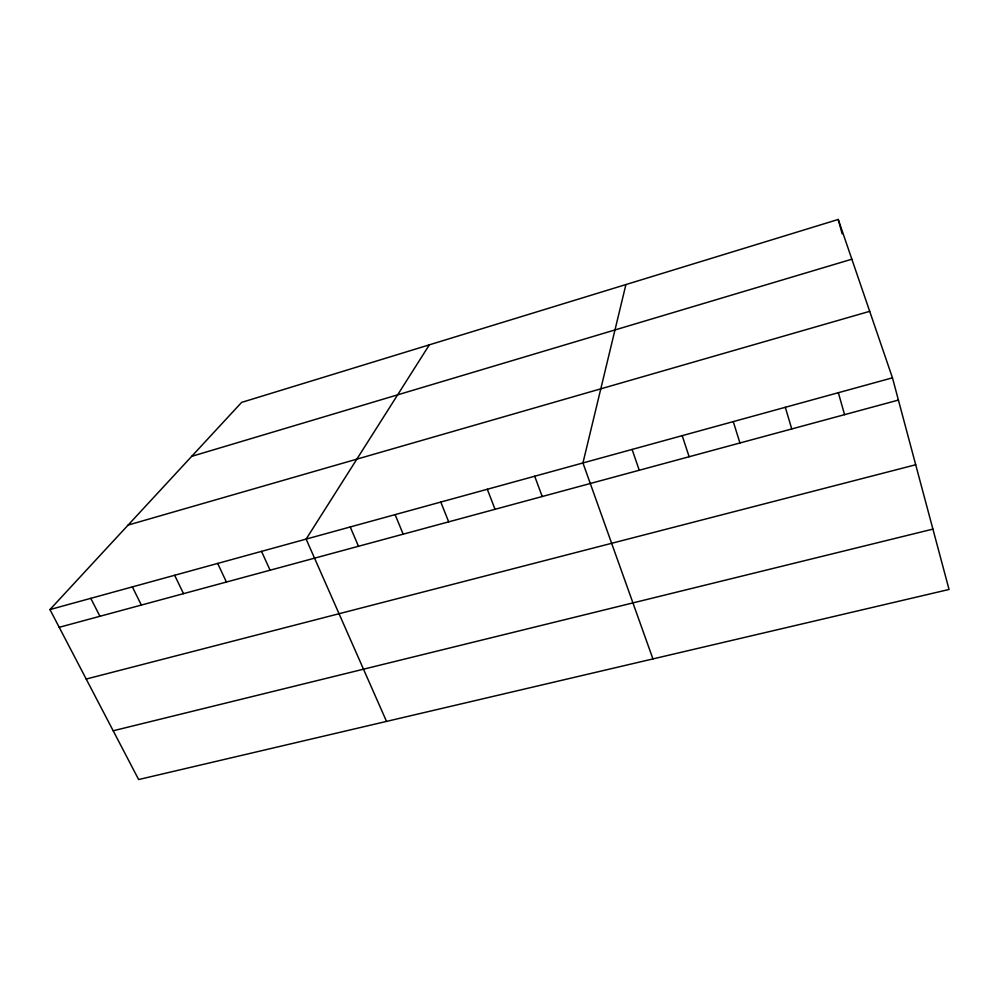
<?xml version="1.0" encoding="UTF-8"?>
<svg xmlns="http://www.w3.org/2000/svg" width="999" height="999" viewBox="0 0 999 999"><rect width="100%" height="100%" fill="white"/><g stroke="black" fill="none" stroke-linecap="round" stroke-linejoin="round"><path stroke-width="1.5" d="M625.911 284.565L582.941 462.949L652.934 658.915M429.37 344.817L306.131 539.098L386.526 721.403M49.95 609.565L241.608 402.397L838.248 219.455L892.457 377.822L949.05 589.46L138.636 779.545L49.95 609.565L892.457 377.822M191.683 456.356L851.86 259.203M128.109 525.074L869.692 311.326M59.203 627.31L898.401 400.075M86.201 679.045L915.696 464.76M113.187 730.781L932.916 529.108M90.797 598.339L99.925 616.283M132.355 586.9L141.359 605.069M174.65 575.262L183.516 593.656M217.695 563.424L226.411 582.042M261.526 551.373L270.092 570.217M350.224 526.972L358.479 546.278M395.104 514.622L403.184 534.178M440.784 502.06L448.701 521.853M487.312 489.26L495.042 509.303M534.69 476.236L542.22 496.528M632.105 449.425L639.248 470.254M682.205 435.651L689.123 456.743M733.254 421.603L739.947 442.982M785.301 407.292L791.757 428.958M838.348 392.694L844.567 414.66M838.248 219.455L842.145 233.828"/></g></svg>
